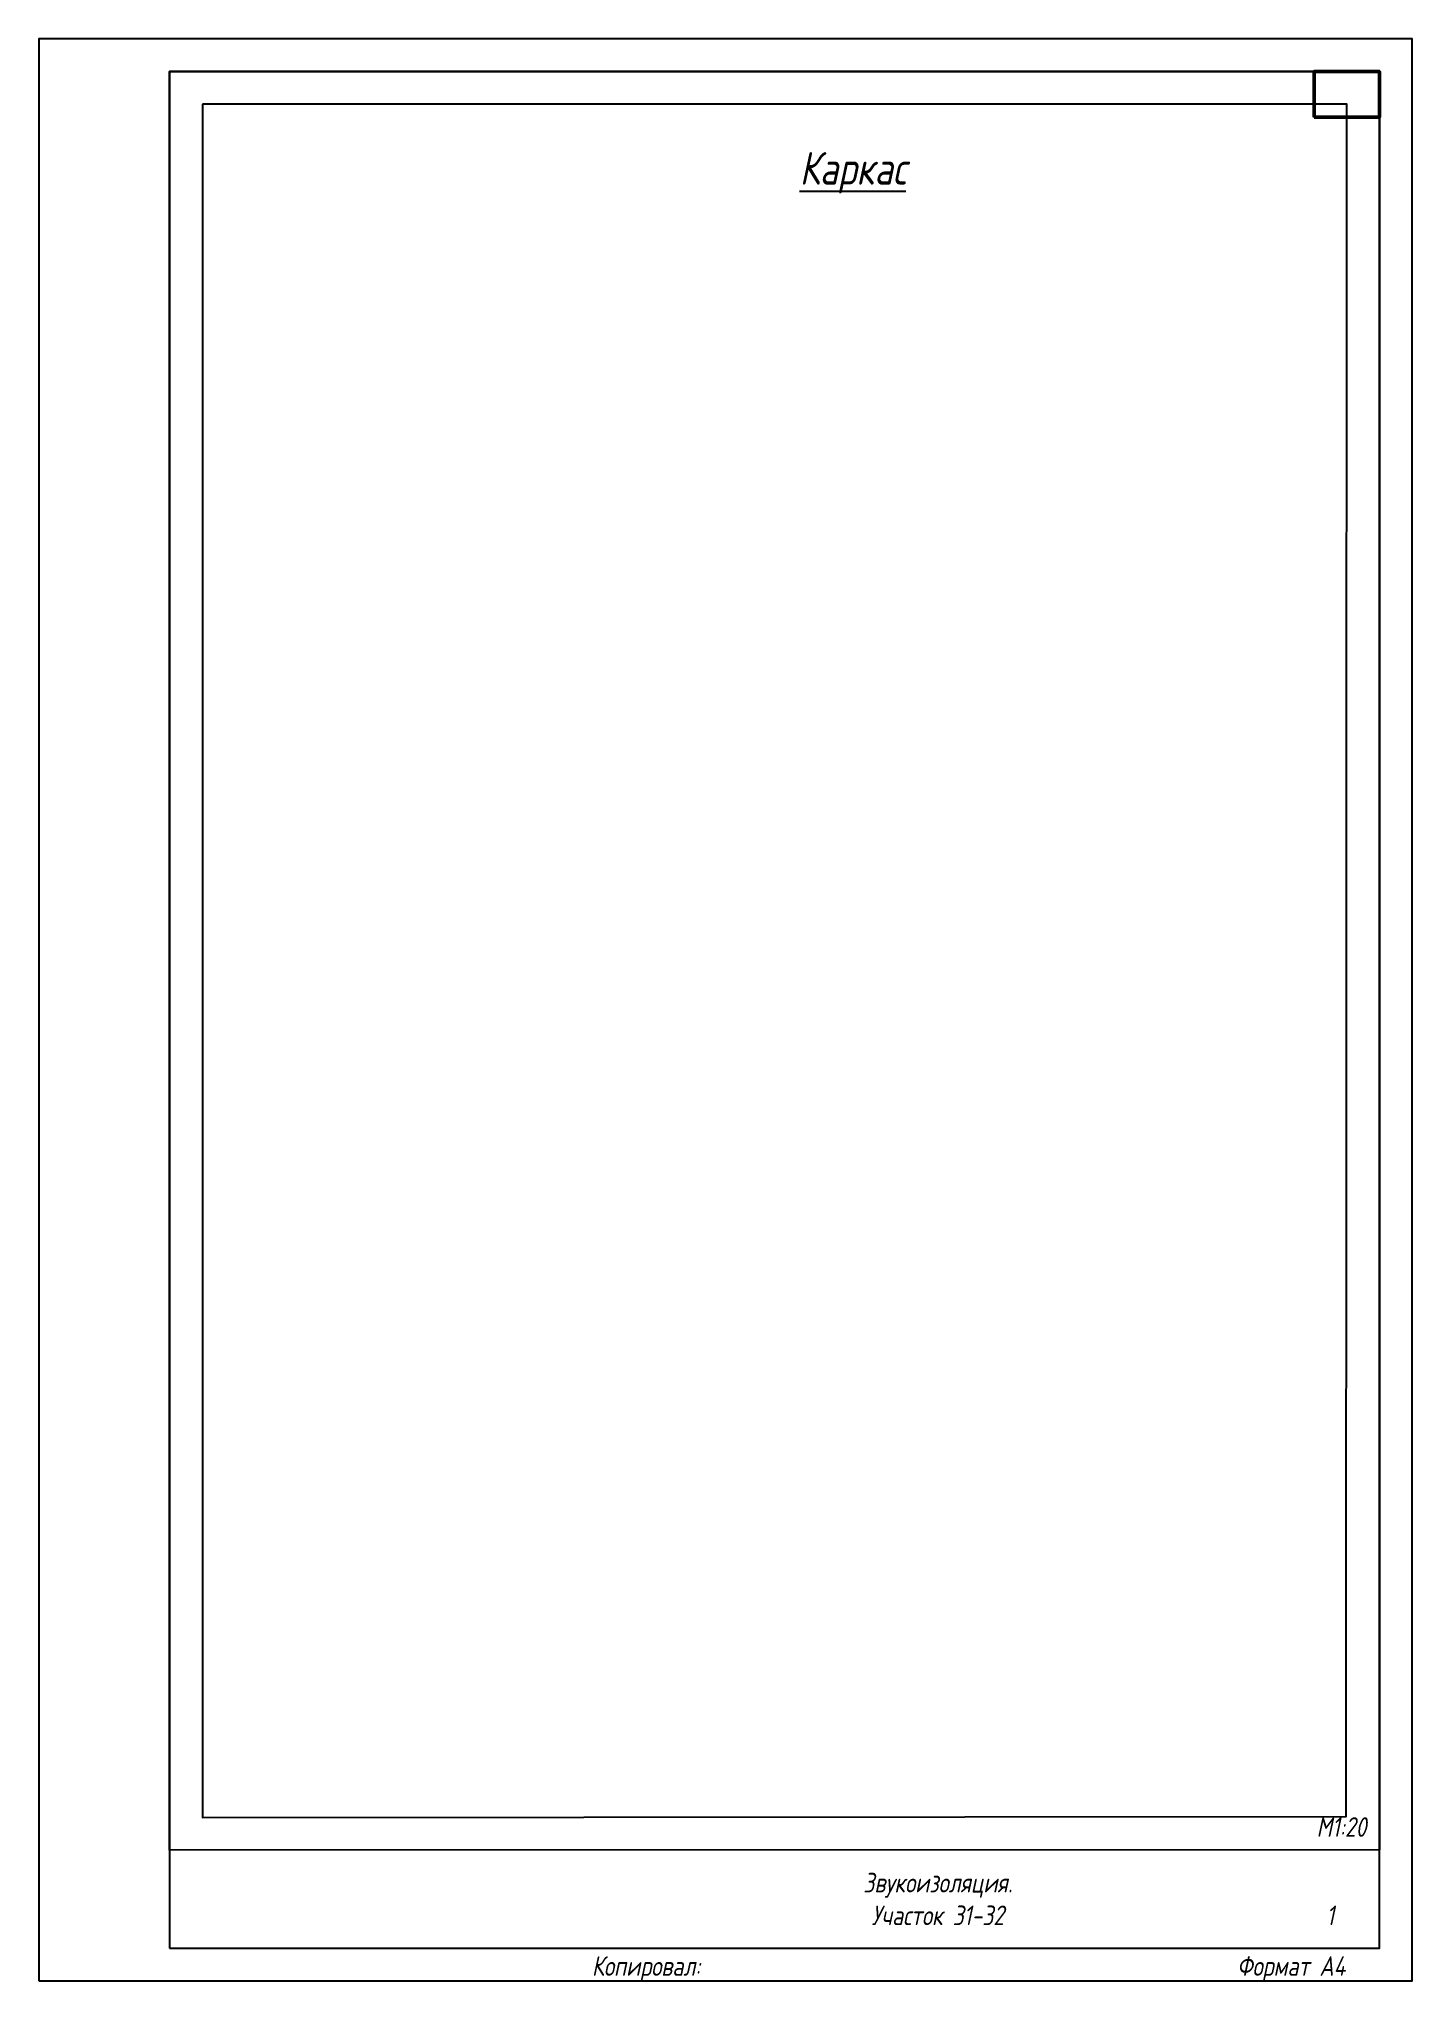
# Paper-space layout 'Layout1' of a CAD drawing. Header units: millimetres. Extents: x -630 to -420, y 291 to 588.
import ezdxf
from ezdxf.enums import TextEntityAlignment as Align

# ---------------------------------------------------------------- set-up
doc = ezdxf.new("R2010")
doc.units = ezdxf.units.MM
doc.layers.add('100 noprint', color=1, linetype='Continuous', plot=False)
doc.layers.add('noprint', color=2, linetype='Continuous', plot=False)
doc.layers.add('stamp', color=7, linetype='Continuous')
doc.styles.add('ГОСТ-ISOCPEUR', font='isocpeui.ttf', dxfattribs={"width": 0.8})

psp = doc.layouts.get("Layout1")

# ---------------------------------------------------------------- linework, layer by layer
at = {"layer": '100 noprint', "color": 1}
psp.add_lwpolyline([(-604.62, 578.38), (-604.62, 316.33), (-429.73, 316.49), (-429.62, 578.38)], close=True, dxfattribs=at)
at = {"layer": 'noprint'}
psp.add_lwpolyline([(-629.62, 291.38), (-419.62, 291.38), (-419.62, 588.38), (-629.62, 588.38)], close=True, dxfattribs=at)
at = {"layer": 'stamp'}
for points in [[(-609.62, 296.38), (-424.62, 296.38), (-424.62, 583.38), (-609.62, 583.38)], [(-609.62, 583.38), (-434.62, 583.38), (-434.62, 576.38), (-424.62, 576.38), (-424.62, 311.39), (-609.62, 311.33), (-609.62, 311.33), (-609.62, 311.33)]]:
    psp.add_lwpolyline(points, close=True, dxfattribs=at)
at = {"layer": 'stamp', "lineweight": 50}
psp.add_lwpolyline([(-434.62, 576.38), (-424.62, 576.38), (-424.62, 583.38), (-434.62, 583.38)], close=True, dxfattribs=at)

# ---------------------------------------------------------------- texts
at = {"layer": 'stamp', "linetype": 'Continuous', "lineweight": 35, "style": 'ГОСТ-ISOCPEUR', "width": 0.8}
psp.add_text('М1:20', height=3, dxfattribs=at).set_placement((-426.62, 313.39), align=Align.RIGHT)
at = {"layer": 'stamp', "lineweight": 35, "style": 'ГОСТ-ISOCPEUR', "width": 0.8}
for s, p in [('Копировал:', (-545.06, 292.13)), ('Формат А4', (-446.41, 292.13))]:
    psp.add_text(s, height=3.005, dxfattribs=at).set_placement(p)
at = {"layer": 'stamp', "ltscale": 100, "style": 'ГОСТ-ISOCPEUR'}
for s, insert, char_height, width, attachment_point in [('{\\pxqc;\\LКаркас}', (-505.17, 564.73), 5, 57.1694, 8), ('{\\pxqc;1}', (-439.63, 301.38), 3, 15, 4)]:
    psp.add_mtext(s, dxfattribs=dict(at, insert=insert, char_height=char_height, width=width, attachment_point=attachment_point))
at = {"layer": 'stamp', "lineweight": 35, "insert": (-492.15, 303.88), "char_height": 3, "width": 105.0463, "attachment_point": 5, "style": 'ГОСТ-ISOCPEUR'}
psp.add_mtext('{Звукоизоляция.\\PУчасток 31-32}', dxfattribs=at)

# ---------------------------------------------------------------- viewports
at = {"layer": '100 noprint', "color": 1, "view_target_point": (32100.13, -25174.05)}
vp = psp.add_viewport(center=(-517.12, 447.36), size=(175, 262.05), view_center_point=(87297.85, 26561.03), view_height=5240.999, dxfattribs=at)
vp.dxf.flags = 0x10000  # cut along an outline
vp.dxf.clipping_boundary_handle = psp.add_lwpolyline([(-604.62, 578.38), (-604.62, 316.33), (-429.73, 316.49), (-429.62, 578.38)], format="xyb", close=True, dxfattribs={"invisible": 1}).dxf.handle

doc.saveas('drawing.dxf')
